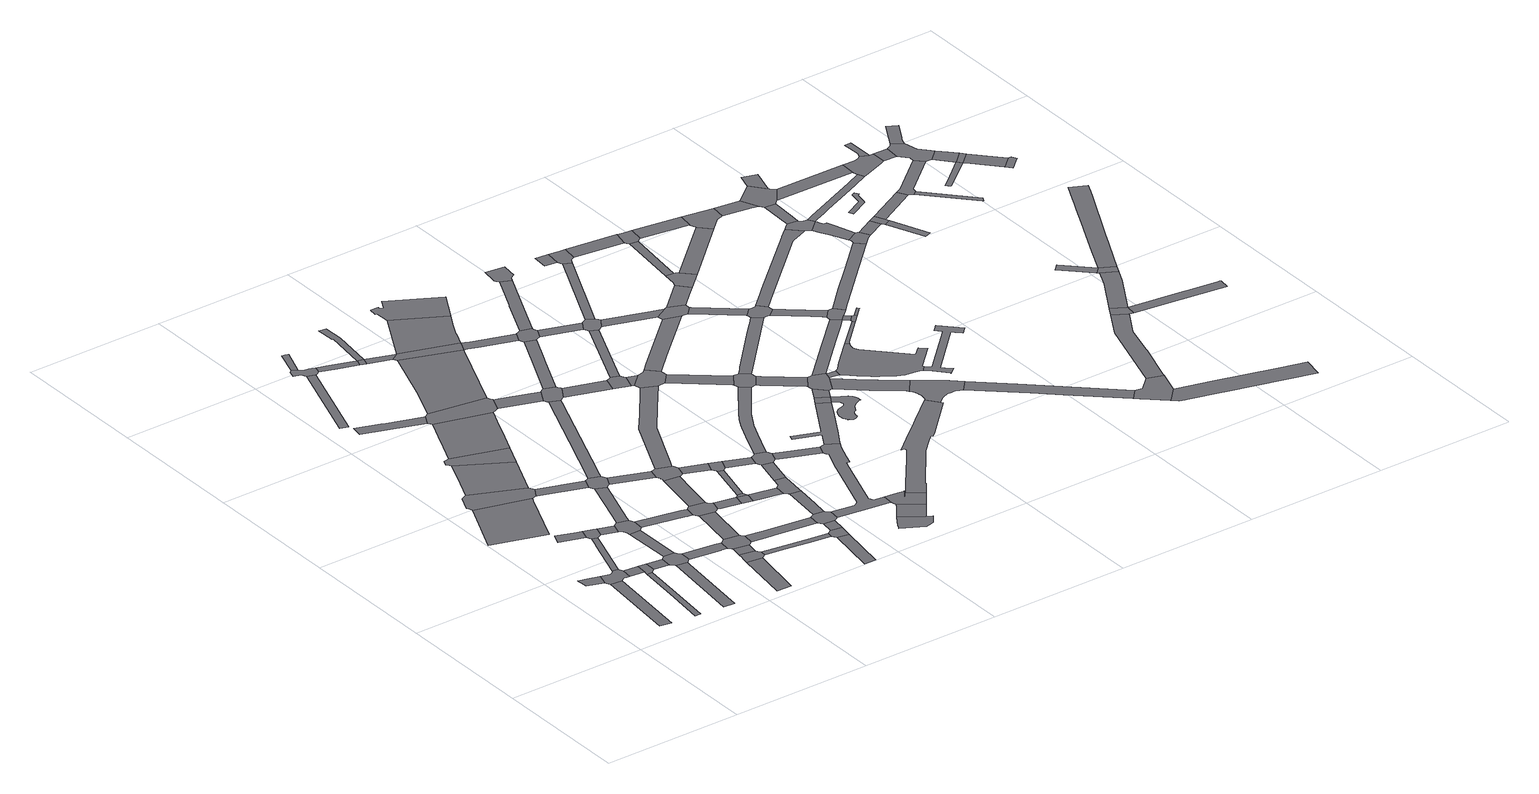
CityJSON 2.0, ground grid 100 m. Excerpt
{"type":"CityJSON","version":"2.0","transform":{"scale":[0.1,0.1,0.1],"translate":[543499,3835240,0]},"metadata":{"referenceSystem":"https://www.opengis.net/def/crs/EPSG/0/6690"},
"CityObjects":{
"road1":{"type":"Road","attributes":{"RoadStructureAttribute.sectionType":"1"},"geometry":[{"type":"MultiSurface","lod":"1","boundaries":[[[0,1,2,3]]]}]},
"road2":{"type":"Road","attributes":{"RoadStructureAttribute.sectionType":"1"},"geometry":[{"type":"MultiSurface","lod":"1","boundaries":[[[4,5,6,7,8,9]]]}]},
"road3":{"type":"Road","geometry":[{"type":"MultiSurface","lod":"1","boundaries":[[[10,11,12,13,9,8,0,3,14,15,16,17,18,19]]]}]},
"road4":{"type":"Road","attributes":{"RoadStructureAttribute.sectionType":"1"},"geometry":[{"type":"MultiSurface","lod":"1","boundaries":[[[20,21,22,23,24,25,26]]]}]},
"road5":{"type":"Road","attributes":{"RoadStructureAttribute.sectionType":"1"},"geometry":[{"type":"MultiSurface","lod":"1","boundaries":[[[18,17,27,28]]]}]},
"road6":{"type":"Road","attributes":{"function":"3","RoadStructureAttribute.sectionType":"1"},"geometry":[{"type":"MultiSurface","lod":"1","boundaries":[[[29,30,31,32,33,34]]]}]},
"road7":{"type":"Road","attributes":{"RoadStructureAttribute.sectionType":"1"},"geometry":[{"type":"MultiSurface","lod":"1","boundaries":[[[35,36,37,10,19,38,39]]]}]},
"road8":{"type":"Road","geometry":[{"type":"MultiSurface","lod":"1","boundaries":[[[28,27,20,26,40,41,42]]]}]},
"road9":{"type":"Road","attributes":{"RoadStructureAttribute.sectionType":"1"},"geometry":[{"type":"MultiSurface","lod":"1","boundaries":[[[43,44,45,46,47,48,49,50]]]}]},
"road10":{"type":"Road","attributes":{"RoadStructureAttribute.sectionType":"1"},"geometry":[{"type":"MultiSurface","lod":"1","boundaries":[[[51,52,53,54,55]]]}]},
"road11":{"type":"Road","attributes":{"RoadStructureAttribute.sectionType":"1"},"geometry":[{"type":"MultiSurface","lod":"1","boundaries":[[[42,41,56,57]]]}]},
"road12":{"type":"Road","geometry":[{"type":"MultiSurface","lod":"1","boundaries":[[[58,50,49,35,39,59,60]]]}]},
"road13":{"type":"Road","geometry":[{"type":"MultiSurface","lod":"1","boundaries":[[[61,62,63,64,65,66,29,34,67,68,69,70,71,72]]]}]},
"road14":{"type":"Road","geometry":[{"type":"MultiSurface","lod":"1","boundaries":[[[73,74,57,56,75,76,51,55,77,78,79,80,81,82,83,84]]]}]},
"road15":{"type":"Road","attributes":{"RoadStructureAttribute.sectionType":"1"},"geometry":[{"type":"MultiSurface","lod":"1","boundaries":[[[60,59,85,86]]]}]},
"road16":{"type":"Road","attributes":{"RoadStructureAttribute.sectionType":"1"},"geometry":[{"type":"MultiSurface","lod":"1","boundaries":[[[87,88,73,84]]]}]},
"road17":{"type":"Road","attributes":{"function":"3","RoadStructureAttribute.sectionType":"1"},"geometry":[{"type":"MultiSurface","lod":"1","boundaries":[[[89,90,61,72,91]]]}]},
"road18":{"type":"Road","geometry":[{"type":"MultiSurface","lod":"1","boundaries":[[[92,93,86,85,94,95,96,97,88,87,98,99,100,101,102]]]}]},
"road19":{"type":"Road","attributes":{"RoadStructureAttribute.sectionType":"1"},"geometry":[{"type":"MultiSurface","lod":"1","boundaries":[[[103,80,79,104,105,106,107]]]}]},
"road20":{"type":"Road","attributes":{"RoadStructureAttribute.sectionType":"1"},"geometry":[{"type":"MultiSurface","lod":"1","boundaries":[[[108,109,110,111]]]}]},
"road21":{"type":"Road","geometry":[{"type":"MultiSurface","lod":"1","boundaries":[[[112,113,114,115,116,117,89,91,118]]]}]},
"road22":{"type":"Road","attributes":{"RoadStructureAttribute.sectionType":"1"},"geometry":[{"type":"MultiSurface","lod":"1","boundaries":[[[119,120,121,122]]]}]},
"road23":{"type":"Road","attributes":{"RoadStructureAttribute.sectionType":"1"},"geometry":[{"type":"MultiSurface","lod":"1","boundaries":[[[69,68,123,124,125]]]}]},
"road24":{"type":"Road","attributes":{"RoadStructureAttribute.sectionType":"1"},"geometry":[{"type":"MultiSurface","lod":"1","boundaries":[[[126,127,128,129,130,131,132,133,134]]]}]},
"road25":{"type":"Road","attributes":{"RoadStructureAttribute.sectionType":"1"},"geometry":[{"type":"MultiSurface","lod":"1","boundaries":[[[135,136,92,102,137,138]]]}]},
"road26":{"type":"Road","geometry":[{"type":"MultiSurface","lod":"1","boundaries":[[[139,140,141,108,111,142,143,144,145,146]]]}]},
"road27":{"type":"Road","attributes":{"RoadStructureAttribute.sectionType":"1"},"geometry":[{"type":"MultiSurface","lod":"1","boundaries":[[[147,139,146,148]]]}]},
"road28":{"type":"Road","attributes":{"RoadStructureAttribute.sectionType":"1"},"geometry":[{"type":"MultiSurface","lod":"1","boundaries":[[[149,100,99,150,151,152,153]]]}]},
"road29":{"type":"Road","geometry":[{"type":"MultiSurface","lod":"1","boundaries":[[[154,155,156,107,106,157,147,148,158,159,160,161,162]]]}]},
"road30":{"type":"Road","attributes":{"function":"3","RoadStructureAttribute.sectionType":"1"},"geometry":[{"type":"MultiSurface","lod":"1","boundaries":[[[163,164,165,112,118,166,167,168]]]}]},
"road31":{"type":"Road","geometry":[{"type":"MultiSurface","lod":"1","boundaries":[[[169,170,171,125,124,172,173,135,138,174,175,176,177,178]]]}]},
"road32":{"type":"Road","geometry":[{"type":"MultiSurface","lod":"1","boundaries":[[[179,180,181,182,119,122,183,184,185,186,187,188,189,190]]]}]},
"road33":{"type":"Road","attributes":{"RoadStructureAttribute.sectionType":"1"},"geometry":[{"type":"MultiSurface","lod":"1","boundaries":[[[191,154,162,192]]]}]},
"road34":{"type":"Road","geometry":[{"type":"MultiSurface","lod":"1","boundaries":[[[193,194,195,196,179,190]]]}]},
"road35":{"type":"Road","attributes":{"RoadStructureAttribute.sectionType":"1"},"geometry":[{"type":"MultiSurface","lod":"1","boundaries":[[[197,198,144,143,199,200,201,202]]]}]},
"road36":{"type":"Road","geometry":[{"type":"MultiSurface","lod":"1","boundaries":[[[203,204,153,152,205,206,191,192,207,208,209,210,211,212,213]]]}]},
"road37":{"type":"Road","attributes":{"RoadStructureAttribute.sectionType":"1"},"geometry":[{"type":"MultiSurface","lod":"1","boundaries":[[[176,175,214,215]]]}]},
"road38":{"type":"Road","attributes":{"RoadStructureAttribute.sectionType":"1"},"geometry":[{"type":"MultiSurface","lod":"1","boundaries":[[[216,217,218,186,185,219,220,221]]]}]},
"road39":{"type":"Road","geometry":[{"type":"MultiSurface","lod":"1","boundaries":[[[222,134,133,223,163,168,224,225,226,227,228,229]]]}]},
"road40":{"type":"Road","attributes":{"RoadStructureAttribute.sectionType":"1"},"geometry":[{"type":"MultiSurface","lod":"1","boundaries":[[[230,231,232,160,159,233,234,235,236]]]}]},
"road41":{"type":"Road","attributes":{"RoadStructureAttribute.sectionType":"1"},"geometry":[{"type":"MultiSurface","lod":"1","boundaries":[[[237,203,213,238,239]]]}]},
"road42":{"type":"Road","attributes":{"RoadStructureAttribute.sectionType":"1"},"geometry":[{"type":"MultiSurface","lod":"1","boundaries":[[[240,241,209,208,242,243,244]]]}]},
"road43":{"type":"Road","attributes":{"RoadStructureAttribute.sectionType":"1"},"geometry":[{"type":"MultiSurface","lod":"1","boundaries":[[[245,246,247,248]]]}]},
"road44":{"type":"Road","geometry":[{"type":"MultiSurface","lod":"1","boundaries":[[[221,220,249,250]]]}]},
"road45":{"type":"Road","attributes":{"RoadStructureAttribute.sectionType":"1"},"geometry":[{"type":"MultiSurface","lod":"1","boundaries":[[[251,252,253,169,178,254,255,256,257,258]]]}]},
"road46":{"type":"Road","geometry":[{"type":"MultiSurface","lod":"1","boundaries":[[[259,260,215,214,261,262,263,237,239,264,265,266,267,268,269,270]]]}]},
"road47":{"type":"Road","attributes":{"RoadStructureAttribute.sectionType":"1"},"geometry":[{"type":"MultiSurface","lod":"1","boundaries":[[[244,243,271,272]]]}]},
"road48":{"type":"Road","geometry":[{"type":"MultiSurface","lod":"1","boundaries":[[[273,202,201,245,248,274]]]}]},
"road49":{"type":"Road","attributes":{"RoadStructureAttribute.sectionType":"1"},"geometry":[{"type":"MultiSurface","lod":"1","boundaries":[[[275,276,244,277,278]]]}]},
"road50":{"type":"Road","attributes":{"RoadStructureAttribute.sectionType":"1"},"geometry":[{"type":"MultiSurface","lod":"1","boundaries":[[[279,280,281,221,250,282,283]]]}]},
"road51":{"type":"Road","attributes":{"RoadStructureAttribute.sectionType":"1"},"geometry":[{"type":"MultiSurface","lod":"1","boundaries":[[[284,285,250,249,286,287,288]]]}]},
"road52":{"type":"Road","attributes":{"RoadStructureAttribute.sectionType":"1"},"geometry":[{"type":"MultiSurface","lod":"1","boundaries":[[[289,273,274,290]]]}]},
"road53":{"type":"Road","attributes":{"function":"3","RoadStructureAttribute.sectionType":"1"},"geometry":[{"type":"MultiSurface","lod":"1","boundaries":[[[291,292,293,222,229,294,295]]]}]},
"road54":{"type":"Road","attributes":{"RoadStructureAttribute.sectionType":"1"},"geometry":[{"type":"MultiSurface","lod":"1","boundaries":[[[296,275,278,297]]]}]},
"road55":{"type":"Road","geometry":[{"type":"MultiSurface","lod":"1","boundaries":[[[298,299,300,236,235,289,290,301,302,303,304,305,306,307]]]}]},
"road56":{"type":"Road","attributes":{"RoadStructureAttribute.sectionType":"1"},"geometry":[{"type":"MultiSurface","lod":"1","boundaries":[[[267,266,308,309]]]}]},
"road57":{"type":"Road","attributes":{"RoadStructureAttribute.sectionType":"1"},"geometry":[{"type":"MultiSurface","lod":"1","boundaries":[[[310,311,312,272,271,313,314,315]]]}]},
"road58":{"type":"Road","attributes":{"RoadStructureAttribute.sectionType":"1"},"geometry":[{"type":"MultiSurface","lod":"1","boundaries":[[[316,226,225,317,318,319]]]}]},
"road59":{"type":"Road","attributes":{"RoadStructureAttribute.sectionType":"1"},"geometry":[{"type":"MultiSurface","lod":"1","boundaries":[[[320,298,307,321,322]]]}]},
"road60":{"type":"Road","geometry":[{"type":"MultiSurface","lod":"1","boundaries":[[[309,308,323,296,297,324,325,326]]]}]},
"road61":{"type":"Road","geometry":[{"type":"MultiSurface","lod":"1","boundaries":[[[327,328,315,314,329,320,322,330,331,332,333]]]}]},
"road62":{"type":"Road","geometry":[{"type":"MultiSurface","lod":"1","boundaries":[[[288,287,291,295,334]]]}]},
"road63":{"type":"Road","geometry":[{"type":"MultiSurface","lod":"1","boundaries":[[[335,336,319,318,337,338,251,258,339,340,341,342,343,344]]]}]},
"road64":{"type":"Road","attributes":{"RoadStructureAttribute.sectionType":"1"},"geometry":[{"type":"MultiSurface","lod":"1","boundaries":[[[326,325,345,346]]]}]},
"road65":{"type":"Road","attributes":{"RoadStructureAttribute.sectionType":"1"},"geometry":[{"type":"MultiSurface","lod":"1","boundaries":[[[347,348,349,327,333,350,351,352]]]}]},
"road66":{"type":"Road","attributes":{"RoadStructureAttribute.sectionType":"1"},"geometry":[{"type":"MultiSurface","lod":"1","boundaries":[[[353,354,355,356,357,259,270,358,359,360,361]]]}]},
"road67":{"type":"Road","geometry":[{"type":"MultiSurface","lod":"1","boundaries":[[[362,363,364,365,366,367,368,369,370,371,372]]]}]},
"road68":{"type":"Road","attributes":{"function":"3","RoadStructureAttribute.sectionType":"1"},"geometry":[{"type":"MultiSurface","lod":"1","boundaries":[[[373,288,334,374,375,376,377,378,379]]]}]},
"road69":{"type":"Road","geometry":[{"type":"MultiSurface","lod":"1","boundaries":[[[380,381,382,346,345,383,347,352,384,385,386,387,388,389]]]}]},
"road70":{"type":"Road","attributes":{"RoadStructureAttribute.sectionType":"1"},"geometry":[{"type":"MultiSurface","lod":"1","boundaries":[[[390,341,340,391,392]]]}]},
"road71":{"type":"Road","geometry":[{"type":"MultiSurface","lod":"1","boundaries":[[[393,394,395,362,372,396]]]}]},
"road72":{"type":"Road","attributes":{"RoadStructureAttribute.sectionType":"1"},"geometry":[{"type":"MultiSurface","lod":"1","boundaries":[[[397,398,399,400,401,402,403,404,405,406,304,303,407,408,409,410,411,412,413,414,415,416,417,418,419,420]]]}]},
"road73":{"type":"Road","attributes":{"RoadStructureAttribute.sectionType":"1"},"geometry":[{"type":"MultiSurface","lod":"1","boundaries":[[[421,422,335,344,423,424,425,426]]]}]},
"road74":{"type":"Road","attributes":{"RoadStructureAttribute.sectionType":"1"},"geometry":[{"type":"MultiSurface","lod":"1","boundaries":[[[427,428,334,295,429,430,431,432]]]}]},
"road75":{"type":"Road","geometry":[{"type":"MultiSurface","lod":"1","boundaries":[[[433,434,435,436,437,438,439,440,441,410,409,393,396,442,443]]]}]},
"road76":{"type":"Road","geometry":[{"type":"MultiSurface","lod":"1","boundaries":[[[444,445,387,386,446,400,399]]]}]},
"road77":{"type":"Road","geometry":[{"type":"MultiSurface","lod":"1","boundaries":[[[447,448,449,450,451,452,453,454,455,456,373,379,457,458]]]}]},
"road78":{"type":"Road","geometry":[{"type":"MultiSurface","lod":"1","boundaries":[[[459,460,461,392,391,462,463,464,465,466]]]}]},
"road79":{"type":"Road","attributes":{"RoadStructureAttribute.sectionType":"1"},"geometry":[{"type":"MultiSurface","lod":"1","boundaries":[[[467,463,462,468,469]]]}]},
"road80":{"type":"Road","attributes":{"RoadStructureAttribute.sectionType":"1"},"geometry":[{"type":"MultiSurface","lod":"1","boundaries":[[[470,471,472,473,474,475,476,477,478,380,389,479,480,481,482,483,484,485]]]}]},
"road81":{"type":"Road","geometry":[{"type":"MultiSurface","lod":"1","boundaries":[[[486,487,432,431,488,421,426,489,490,491,492,493]]]}]},
"road82":{"type":"Road","geometry":[{"type":"MultiSurface","lod":"1","boundaries":[[[494,495,469,468,496,353,361,497,498,499,500,501,502,503]]]}]},
"road83":{"type":"Road","attributes":{"RoadStructureAttribute.sectionType":"1"},"geometry":[{"type":"MultiSurface","lod":"1","boundaries":[[[504,505,459,466,506,507]]]}]},
"road84":{"type":"Road","attributes":{"RoadStructureAttribute.sectionType":"1"},"geometry":[{"type":"MultiSurface","lod":"1","boundaries":[[[491,490,508,509]]]}]},
"road85":{"type":"Road","attributes":{"RoadStructureAttribute.sectionType":"1"},"geometry":[{"type":"MultiSurface","lod":"1","boundaries":[[[510,511,512,513,514,515,516,397,420,517,518,519,520]]]}]},
"road86":{"type":"Road","attributes":{"RoadStructureAttribute.sectionType":"1"},"geometry":[{"type":"MultiSurface","lod":"1","boundaries":[[[500,499,521,522,523,524]]]}]},
"road87":{"type":"Road","attributes":{"RoadStructureAttribute.sectionType":"1"},"geometry":[{"type":"MultiSurface","lod":"1","boundaries":[[[525,526,527,528,486,493,529,530]]]}]},
"road88":{"type":"Road","geometry":[{"type":"MultiSurface","lod":"1","boundaries":[[[531,532,533,509,508,534,504,507,535,536,537,538,539,540,541,542]]]}]},
"road89":{"type":"Road","geometry":[{"type":"MultiSurface","lod":"1","boundaries":[[[543,524,523,470,485,544,545,546,547]]]}]},
"road90":{"type":"Road","attributes":{"RoadStructureAttribute.sectionType":"1"},"geometry":[{"type":"MultiSurface","lod":"1","boundaries":[[[548,549,550,551,552,553,554,555,556,557,558,559,560,561,562,563,564,565,566,567,443,442,568,569,570,571,572,573,574,575,576,577,578,579,580,581,582,583]]]}]},
"road91":{"type":"Road","attributes":{"RoadStructureAttribute.sectionType":"1"},"geometry":[{"type":"MultiSurface","lod":"1","boundaries":[[[584,585,494,503,586,587]]]}]},
"road92":{"type":"Road","geometry":[{"type":"MultiSurface","lod":"1","boundaries":[[[588,510,520,589]]]}]},
"road93":{"type":"Road","attributes":{"RoadStructureAttribute.sectionType":"1"},"geometry":[{"type":"MultiSurface","lod":"1","boundaries":[[[590,591,592,593,594,595,596,597,598,599,600,601,602,603,604,605,606,607,608,609,610,611,612,613,614,615,616,617,618,619,620,621,622,623,624,625,626,627,628,589,520]]]}]},
"road94":{"type":"Road","attributes":{"RoadStructureAttribute.sectionType":"1"},"geometry":[{"type":"MultiSurface","lod":"1","boundaries":[[[629,545,544,630,631,632,633]]]}]},
"road95":{"type":"Road","geometry":[{"type":"MultiSurface","lod":"1","boundaries":[[[634,635,636,637,525,530,638,639,640]]]}]},
"road96":{"type":"Road","attributes":{"RoadStructureAttribute.sectionType":"1"},"geometry":[{"type":"MultiSurface","lod":"1","boundaries":[[[641,642,588,589,643]]]}]},
"road97":{"type":"Road","attributes":{"RoadStructureAttribute.sectionType":"1"},"geometry":[{"type":"MultiSurface","lod":"1","boundaries":[[[644,538,537,645,646,647,648]]]}]},
"road98":{"type":"Road","geometry":[{"type":"MultiSurface","lod":"1","boundaries":[[[649,650,633,632,651,641,643,652,653,654,655,656,657]]]}]},
"road99":{"type":"Road","attributes":{"RoadStructureAttribute.sectionType":"1"},"geometry":[{"type":"MultiSurface","lod":"1","boundaries":[[[658,531,542,659]]]}]},
"road100":{"type":"Road","attributes":{"RoadStructureAttribute.sectionType":"1"},"geometry":[{"type":"MultiSurface","lod":"1","boundaries":[[[660,661,662,663,664,665,666,547,546,667,668,669,670]]]}]},
"road101":{"type":"Road","geometry":[{"type":"MultiSurface","lod":"1","boundaries":[[[671,657,656,672,673,674,675]]]}]},
"road102":{"type":"Road","geometry":[{"type":"MultiSurface","lod":"1","boundaries":[[[676,677,648,647,678,584,587,679,680,681,682,683]]]}]},
"road103":{"type":"Road","attributes":{"RoadStructureAttribute.sectionType":"1"},"geometry":[{"type":"MultiSurface","lod":"1","boundaries":[[[684,685,686,687,688,689,655,654,690,691,692,693]]]}]},
"road104":{"type":"Road","attributes":{"RoadStructureAttribute.sectionType":"1"},"geometry":[{"type":"MultiSurface","lod":"1","boundaries":[[[694,695,696,697]]]}]},
"road105":{"type":"Road","geometry":[{"type":"MultiSurface","lod":"1","boundaries":[[[698,699,697,696,700,658,659,701,702,703,704]]]}]},
"road106":{"type":"Road","attributes":{"RoadStructureAttribute.sectionType":"1"},"geometry":[{"type":"MultiSurface","lod":"1","boundaries":[[[705,681,680,706,707,708]]]}]},
"road107":{"type":"Road","attributes":{"RoadStructureAttribute.sectionType":"1"},"geometry":[{"type":"MultiSurface","lod":"1","boundaries":[[[709,676,683,710,711]]]}]},
"road108":{"type":"Road","attributes":{"RoadStructureAttribute.sectionType":"1"},"geometry":[{"type":"MultiSurface","lod":"1","boundaries":[[[712,713,714,715,716,717,718,719,720,649,657,721,722,723,724,725]]]}]},
"road109":{"type":"Road","geometry":[{"type":"MultiSurface","lod":"1","boundaries":[[[726,727,728,729,693,692,730,731,732,733,734,735,736,737,738,739,740,741,742,743,548,583,744,745,746,747,748,749,750,751,752,753,754,755,756,757,758]]]}]},
"road110":{"type":"Road","geometry":[{"type":"MultiSurface","lod":"1","boundaries":[[[759,760,761,762,675,674,763,764,765,766,767,768,769,770,771,772,773,774,775,776,777,778,779,780,781,782]]]}]},
"road111":{"type":"Road","geometry":[{"type":"MultiSurface","lod":"1","boundaries":[[[783,784,785,786,708,707,787,660,670,788,789,790,791,792,793,794]]]}]},
"road112":{"type":"Road","attributes":{"RoadStructureAttribute.sectionType":"1"},"geometry":[{"type":"MultiSurface","lod":"1","boundaries":[[[704,703,795,796]]]}]},
"road113":{"type":"Road","geometry":[{"type":"MultiSurface","lod":"1","boundaries":[[[797,798,799,709,711,800,801,802,803,804]]]}]},
"road114":{"type":"Road","attributes":{"RoadStructureAttribute.sectionType":"1"},"geometry":[{"type":"MultiSurface","lod":"1","boundaries":[[[805,797,804,806]]]}]},
"road115":{"type":"Road","attributes":{"RoadStructureAttribute.sectionType":"1"},"geometry":[{"type":"MultiSurface","lod":"1","boundaries":[[[807,808,759,782,809,810]]]}]},
"road116":{"type":"Road","attributes":{"RoadStructureAttribute.sectionType":"1"},"geometry":[{"type":"MultiSurface","lod":"1","boundaries":[[[811,812,813,792,791,814,815,816,817,818]]]}]},
"road117":{"type":"Road","geometry":[{"type":"MultiSurface","lod":"1","boundaries":[[[819,820,796,795,821,805,806,822,823,824,825]]]}]},
"road118":{"type":"Road","attributes":{"RoadStructureAttribute.sectionType":"1"},"geometry":[{"type":"MultiSurface","lod":"1","boundaries":[[[826,725,827,828]]]}]},
"road119":{"type":"Road","geometry":[{"type":"MultiSurface","lod":"1","boundaries":[[[829,818,817,712,725,826,830,831]]]}]},
"road120":{"type":"Road","geometry":[{"type":"MultiSurface","lod":"1","boundaries":[[[832,828,827,807,810,833,834]]]}]},
"road121":{"type":"Road","attributes":{"RoadStructureAttribute.sectionType":"1"},"geometry":[{"type":"MultiSurface","lod":"1","boundaries":[[[835,758,757,836,837,838,839]]]}]},
"road122":{"type":"Road","attributes":{"RoadStructureAttribute.sectionType":"1"},"geometry":[{"type":"MultiSurface","lod":"1","boundaries":[[[840,841,842,843,844,845,846,847,848,849,850,851,852,853,854,855,856,857,773,772]]]}]},
"road123":{"type":"Road","geometry":[{"type":"MultiSurface","lod":"1","boundaries":[[[858,859,860,834,833]]]}]},
"road124":{"type":"Road","attributes":{"RoadStructureAttribute.sectionType":"1"},"geometry":[{"type":"MultiSurface","lod":"1","boundaries":[[[861,801,800,862,863]]]}]},
"road125":{"type":"Road","attributes":{"RoadStructureAttribute.sectionType":"1"},"geometry":[{"type":"MultiSurface","lod":"1","boundaries":[[[825,824,864,865]]]}]},
"road126":{"type":"Road","attributes":{"RoadStructureAttribute.sectionType":"1"},"geometry":[{"type":"MultiSurface","lod":"1","boundaries":[[[866,867,868,869,870,871,783,794,872,873,874,875,876,877,878,879]]]}]},
"road127":{"type":"Road","geometry":[{"type":"MultiSurface","lod":"1","boundaries":[[[880,881,839,838,882,883,884,885,886,887]]]}]},
"road128":{"type":"Road","attributes":{"RoadStructureAttribute.sectionType":"1"},"geometry":[{"type":"MultiSurface","lod":"1","boundaries":[[[888,889,890,831,830,891,892,893,894,895,896,897]]]}]},
"road129":{"type":"Road","geometry":[{"type":"MultiSurface","lod":"1","boundaries":[[[865,864,898,899,861,863,900,901,902,903,904]]]}]},
"road130":{"type":"Road","attributes":{"RoadStructureAttribute.sectionType":"1"},"geometry":[{"type":"MultiSurface","lod":"1","boundaries":[[[904,903,905,906,907,908]]]}]},
"road131":{"type":"Road","geometry":[{"type":"MultiSurface","lod":"1","boundaries":[[[909,910,866,879,911,912,913,914,915,916,917,918]]]}]},
"road132":{"type":"Road","attributes":{"RoadStructureAttribute.sectionType":"1"},"geometry":[{"type":"MultiSurface","lod":"1","boundaries":[[[919,909,918,920,921,922]]]}]},
"road133":{"type":"Road","attributes":{"RoadStructureAttribute.sectionType":"1"},"geometry":[{"type":"MultiSurface","lod":"1","boundaries":[[[923,924,880,887,925,926,927,928,929,930]]]}]},
"road134":{"type":"Road","attributes":{"RoadStructureAttribute.sectionType":"1"},"geometry":[{"type":"MultiSurface","lod":"1","boundaries":[[[931,932,933,934,935,936,937,938,939,912,911,940,941,942,943,944]]]}]},
"road135":{"type":"Road","attributes":{"RoadStructureAttribute.sectionType":"1"},"geometry":[{"type":"MultiSurface","lod":"1","boundaries":[[[945,946,947,948,885,884,949,950,951,952,953,954,955]]]}]},
"road136":{"type":"Road","geometry":[{"type":"MultiSurface","lod":"1","boundaries":[[[956,944,943,957,958,959,960,961,962,963,964,888,897,965,966,967]]]}]},
"road137":{"type":"Road","geometry":[{"type":"MultiSurface","lod":"1","boundaries":[[[968,969,970,908,907,919,922,971,972,973,974,975,976]]]}]},
"road138":{"type":"Road","attributes":{"RoadStructureAttribute.sectionType":"1"},"geometry":[{"type":"MultiSurface","lod":"1","boundaries":[[[977,967,966,978]]]}]},
"road139":{"type":"Road","attributes":{"RoadStructureAttribute.sectionType":"1"},"geometry":[{"type":"MultiSurface","lod":"1","boundaries":[[[979,968,976,980]]]}]},
"road140":{"type":"Road","geometry":[{"type":"MultiSurface","lod":"1","boundaries":[[[981,923,930,982,983,984,985,986]]]}]},
"road141":{"type":"Road","geometry":[{"type":"MultiSurface","lod":"1","boundaries":[[[987,977,978,988,989,990]]]}]},
"road142":{"type":"Road","attributes":{"RoadStructureAttribute.sectionType":"1"},"geometry":[{"type":"MultiSurface","lod":"1","boundaries":[[[991,992,989,988]]]}]},
"road143":{"type":"Road","attributes":{"RoadStructureAttribute.sectionType":"1"},"geometry":[{"type":"MultiSurface","lod":"1","boundaries":[[[993,994,995,913,912,996,997,998,999,1000,1001]]]}]},
"road144":{"type":"Road","geometry":[{"type":"MultiSurface","lod":"1","boundaries":[[[1002,1003,1004,1005,1006,1007,1008,1009,1010,1011,1012,1013]]]}]},
"road145":{"type":"Road","attributes":{"RoadStructureAttribute.sectionType":"1"},"geometry":[{"type":"MultiSurface","lod":"1","boundaries":[[[973,972,1014,1015]]]}]},
"road146":{"type":"Road","attributes":{"RoadStructureAttribute.sectionType":"1"},"geometry":[{"type":"MultiSurface","lod":"1","boundaries":[[[1016,1017,981,986,1018,1019,1020]]]}]},
"road147":{"type":"Road","attributes":{"RoadStructureAttribute.sectionType":"1"},"geometry":[{"type":"MultiSurface","lod":"1","boundaries":[[[1021,987,990,1022,1023]]]}]},
"road148":{"type":"Road","attributes":{"RoadStructureAttribute.sectionType":"1"},"geometry":[{"type":"MultiSurface","lod":"1","boundaries":[[[1024,1025,1026,1027]]]}]},
"road149":{"type":"Road","attributes":{"RoadStructureAttribute.sectionType":"1"},"geometry":[{"type":"MultiSurface","lod":"1","boundaries":[[[1028,1029,1030,1031,1032,985,984,1033,1034,1035,1036,1037]]]}]},
"road150":{"type":"Road","geometry":[{"type":"MultiSurface","lod":"1","boundaries":[[[1027,1026,1016,1020,1038]]]}]},
"road151":{"type":"Road","attributes":{"RoadStructureAttribute.sectionType":"1"},"geometry":[{"type":"MultiSurface","lod":"1","boundaries":[[[1039,1040,1041,1042,1043,1044]]]}]},
"road152":{"type":"Road","geometry":[{"type":"MultiSurface","lod":"1","boundaries":[[[1045,1046,1047,1048,1015,1014,1049,993,1001,1050,1051,1052,1053,1054]]]}]},
"road153":{"type":"Road","geometry":[{"type":"MultiSurface","lod":"1","boundaries":[[[1055,1056,1021,1023,1057,1044,1043,1058,1059,1060]]]}]},
"road154":{"type":"Road","attributes":{"RoadStructureAttribute.sectionType":"1"},"geometry":[{"type":"MultiSurface","lod":"1","boundaries":[[[1061,1062,1063,1064,1045,1054]]]}]},
"road155":{"type":"Road","attributes":{"RoadStructureAttribute.sectionType":"1"},"geometry":[{"type":"MultiSurface","lod":"1","boundaries":[[[1053,1052,1065,1066]]]}]},
"road156":{"type":"Road","attributes":{"RoadStructureAttribute.sectionType":"1"},"geometry":[{"type":"MultiSurface","lod":"1","boundaries":[[[1067,1068,1069,1070,1071,1072,1073,1074,1027,1038,1075,1076,1077,1078,1079,1080]]]}]},
"road157":{"type":"Road","attributes":{"RoadStructureAttribute.sectionType":"1"},"geometry":[{"type":"MultiSurface","lod":"1","boundaries":[[[1081,1082,1083,1084,1085,1086,1087,1088]]]}]},
"road158":{"type":"Road","geometry":[{"type":"MultiSurface","lod":"1","boundaries":[[[1089,1090,1066,1065,1091,1055,1060,1092,1093,1094,1095,1096,1097]]]}]},
"road159":{"type":"Road","attributes":{"RoadStructureAttribute.sectionType":"1"},"geometry":[{"type":"MultiSurface","lod":"1","boundaries":[[[1098,1094,1093,1099,1081,1100]]]}]},
"road160":{"type":"Road","attributes":{"RoadStructureAttribute.sectionType":"1"},"geometry":[{"type":"MultiSurface","lod":"1","boundaries":[[[1101,1102,1089,1097,1103,1104,1105]]]}]},
"road161":{"type":"Road","geometry":[{"type":"MultiSurface","lod":"1","boundaries":[[[1100,1081,1088,1106]]]}]},
"road162":{"type":"Road","attributes":{"RoadStructureAttribute.sectionType":"1"},"geometry":[{"type":"MultiSurface","lod":"1","boundaries":[[[1107,1106,1088,1108,1109,1110]]]}]},
"road163":{"type":"Road","geometry":[{"type":"MultiSurface","lod":"1","boundaries":[[[1111,1112,1110,1109,1113,1114,1115,1116,1117]]]}]}
},
"vertices":[
[332,751,0],[271,163,0],[352,149,0],[413,744,0],
[269,889,0],[193,912,0],[197,827,0],[237,814,0],[314,790,0],[338,868,0],
[438,877,0],[436,870,0],[417,859,0],[400,850,0],[434,758,0],[443,764,0],[463,762,0],[484,759,0],[493,838,0],[478,873,0],
[586,715,0],[555,436,0],[520,125,0],[561,124,0],[595,431,0],[625,710,0],[625,713,0],
[590,746,0],[596,826,0],
[188,1996,0],[8,1593,0],[393,1474,0],[562,1863,0],[566,1871,0],[574,1890,0],
[570,1268,0],[547,1198,0],[544,1192,0],[584,1185,0],[609,1257,0],
[654,737,0],[655,738,0],[658,818,0],
[563,1385,0],[547,1390,0],[408,1436,0],[377,1364,0],[380,1363,0],[537,1309,0],[554,1304,0],[579,1380,0],
[795,693,0],[728,109,0],[807,101,0],[871,651,0],[874,679,0],
[767,725,0],[772,804,0],
[647,1358,0],[643,1274,0],[669,1350,0],
[264,2168,0],[219,2145,0],[173,2043,0],[175,2037,0],[180,2021,0],[187,1999,0],[598,1898,0],[609,1902,0],[652,1972,0],[646,1981,0],[636,1997,0],[630,2006,0],
[801,830,0],[800,830,0],[771,724,0],[793,696,0],[885,689,0],[904,706,0],[906,706,0],[909,788,0],[904,793,0],[889,810,0],[879,821,0],[879,826,0],
[754,1238,0],[778,1314,0],
[873,1172,0],[793,1170,0],
[411,2508,0],[323,2304,0],[762,2308,0],
[812,1333,0],[802,1327,0],[772,1232,0],[788,1206,0],[793,1198,0],[793,1184,0],[885,1182,0],[903,1198,0],[909,1280,0],[897,1302,0],[891,1315,0],
[1143,755,0],[1132,675,0],[1137,675,0],[1176,669,0],[1189,748,0],
[1173,462,0],[1111,67,0],[1218,62,0],[1281,445,0],
[448,2591,0],[414,2581,0],[410,2579,0],[406,2581,0],[389,2544,0],[396,2533,0],[833,2471,0],
[348,3928,0],[127,3295,0],[186,3280,0],[404,3909,0],
[617,1899,0],[934,1786,0],[964,1863,0],
[641,3092,0],[636,3094,0],[381,3180,0],[370,3184,0],[198,3242,0],[185,3163,0],[355,3105,0],[604,3019,0],[642,3092,0],
[953,1748,0],[839,1411,0],[901,1345,0],[1027,1720,0],
[1188,560,0],[1183,527,0],[1180,509,0],[1289,451,0],[1314,468,0],[1319,509,0],[1305,530,0],[1297,543,0],
[1201,642,0],[1310,621,0],
[1227,1214,0],[1210,1135,0],[1217,1134,0],[1251,1127,0],[1266,1205,0],
[1224,772,0],[1218,767,0],[1190,748,0],[1198,646,0],[1316,626,0],[1344,647,0],[1354,726,0],[1337,749,0],[1332,756,0],
[622,2989,0],[528,2774,0],[509,2730,0],[887,2597,0],[967,2779,0],[1012,2881,0],
[1002,1879,0],[1001,1877,0],[991,1873,0],[947,1762,0],[954,1750,0],[1039,1729,0],[1059,1742,0],[1095,1815,0],[1083,1841,0],[1077,1852,0],
[315,4047,0],[297,4032,0],[281,3981,0],[331,3965,0],[404,3910,0],[413,3915,0],[439,3929,0],[456,3981,0],[412,3995,0],[390,4002,0],[360,4012,0],[353,4030,0],
[1277,1095,0],[1383,1074,0],
[418,4213,0],[418,4215,0],[397,4220,0],[376,4225,0],
[1626,464,0],[1448,490,0],[1449,449,0],[1620,425,0],[1783,401,0],[1789,440,0],
[1299,1227,0],[1292,1223,0],[1252,1127,0],[1272,1101,0],[1390,1078,0],[1418,1093,0],[1442,1169,0],[1431,1171,0],[1428,1172,0],[1410,1197,0],[1405,1203,0],
[1345,1631,0],[1365,1710,0],
[689,3903,0],[540,3953,0],[520,3960,0],[558,3890,0],[697,3844,0],[714,3896,0],
[676,3110,0],[608,3012,0],[1046,2896,0],[1059,2903,0],[1106,3004,0],[1103,3010,0],[1099,3017,0],[1085,3046,0],
[1513,704,0],[1460,711,0],[1446,713,0],[1447,633,0],[1502,625,0],[1811,583,0],[1818,663,0],
[1359,1572,0],[1439,1398,0],[1467,1554,0],
[1593,1139,0],[1445,1169,0],[1442,1088,0],[1580,1059,0],[1597,1138,0],
[1807,369,0],[1747,7,0],[1829,3,0],[1886,355,0],
[739,3830,0],[756,3883,0],
[1364,2776,0],[1360,2765,0],[1177,2312,0],[1089,1882,0],[1155,2049,0],[1262,2313,0],[1426,2717,0],[1438,2747,0],
[1403,1721,0],[1396,1719,0],[1358,1605,0],[1359,1603,0],[1363,1594,0],[1473,1556,0],[1478,1558,0],[1503,1569,0],[1525,1647,0],[1512,1674,0],[1510,1678,0],[1506,1685,0],
[1656,1043,0],[1671,1121,0],
[1823,461,0],[1902,448,0],
[1619,1161,0],[1616,1151,0],[1671,1123,0],[1658,1151,0],
[743,4333,0],[749,4199,0],[757,4199,0],[800,4184,0],[795,4326,0],
[950,3817,0],[932,3824,0],[830,3801,0],[902,3776,0],[960,3814,0],
[1838,552,0],[1917,543,0],
[916,3747,0],[912,3735,0],[781,3366,0],[1318,3588,0],[1326,3607,0],
[1694,1468,0],[1733,1452,0],
[1853,683,0],[1852,681,0],[1849,679,0],[1940,556,0],[1952,564,0],[1953,565,0],[1959,643,0],[1955,644,0],[1933,674,0],[1931,676,0],
[1676,1503,0],[1705,1577,0],
[1729,1110,0],[1716,1112,0],[1672,1121,0],[1713,1031,0],[1860,1001,0],[1867,1082,0],
[1189,2977,0],[1065,2901,0],[1346,2809,0],[1399,2907,0],
[1887,971,0],[1946,790,0],[1967,961,0],
[1695,1474,0],[1740,1457,0],[1758,1470,0],[1787,1545,0],
[1911,1163,0],[1898,1108,0],[1883,976,0],[1970,987,0],[1983,1096,0],[1990,1148,0],[1990,1152,0],
[1361,3682,0],
[1433,2925,0],[1424,2920,0],[1350,2802,0],[1360,2783,0],[1465,2763,0],[1471,2767,0],[1530,2863,0],[1527,2869,0],[1522,2878,0],[1510,2899,0],
[1942,1398,0],[1966,1476,0],
[1960,1362,0],[1958,1358,0],[1911,1165,0],[1991,1156,0],[2037,1342,0],[2038,1345,0],
[1927,2574,0],[1891,2527,0],[1727,2317,0],[1617,2176,0],[1436,1790,0],[1530,1735,0],[1712,2118,0],[1868,2319,0],[2029,2526,0],
[2253,347,0],[2197,263,0],[2185,240,0],[2178,229,0],[2332,143,0],[2332,144,0],[2366,150,0],[2393,155,0],[2439,221,0],[2421,233,0],[2404,245,0],
[1163,4182,0],[1370,3705,0],[1393,3760,0],[1405,3792,0],[1415,3812,0],[1448,3879,0],[1509,3988,0],
[2005,1500,0],[2002,1493,0],[1993,1489,0],[1953,1376,0],[2038,1346,0],[2043,1349,0],[2070,1364,0],[2098,1438,0],[2088,1461,0],[2081,1476,0],
[1760,2787,0],[1778,2665,0],[1813,2770,0],
[2343,474,0],[2320,441,0],[2267,367,0],[2491,363,0],
[2425,1333,0],[2411,1329,0],[2388,1323,0],[2356,1249,0],[2365,1230,0],[2374,1213,0],[2321,1083,0],[2305,1044,0],[2163,639,0],[2128,621,0],[2166,536,0],[2327,514,0],[2332,513,0],[2337,592,0],[2263,601,0],[2263,602,0],[2246,636,0],[2391,1047,0],[2394,1054,0],[2400,1068,0],[2422,1063,0],[2446,1129,0],[2487,1237,0],[2513,1284,0],
[1684,3456,0],[1580,3235,0],[1652,3201,0],[1660,3217,0],[1758,3427,0],[1761,3433,0],
[1417,3662,0],[1388,3672,0],[1351,3599,0],[1418,3577,0],[1668,3494,0],[1706,3568,0],
[2472,551,0],[2441,512,0],[2435,517,0],[2466,555,0],[2467,556,0],[2481,574,0],[2475,574,0],[2432,580,0],[2385,586,0],[2574,474,0],[2473,552,0],
[2387,1323,0],[2170,1409,0],[2141,1335,0],
[1275,4387,0],[1237,4318,0],[1217,4326,0],[1212,4334,0],[1211,4340,0],[1157,4343,0],[1152,4339,0],[1146,4286,0],[1157,4285,0],[1158,4273,0],[1624,4193,0],[1625,4194,0],
[1853,2787,0],[1849,2782,0],[1819,2772,0],[1895,2626,0],[1929,2731,0],[1928,2732,0],[1915,2756,0],[1909,2767,0],
[1966,2719,0],[1913,2620,0],[2005,2706,0],
[2420,2217,0],[2419,2215,0],[2410,2203,0],[2229,1958,0],[2185,1891,0],[2165,1857,0],[2150,1833,0],[2139,1807,0],[2071,1653,0],[2087,1491,0],[2167,1678,0],[2214,1782,0],[2230,1808,0],[2273,1880,0],[2286,1903,0],[2482,2166,0],
[1744,3581,0],[1734,3578,0],[1678,3470,0],[1773,3438,0],[1799,3450,0],[1837,3523,0],[1827,3547,0],[1822,3560,0],
[2076,2736,0],[2054,2715,0],[1917,2609,0],[2046,2527,0],[2073,2529,0],[2081,2530,0],[2155,2611,0],[2154,2618,0],[2152,2642,0],[2151,2660,0],
[2092,3325,0],[2091,3324,0],[1919,2788,0],[2146,3298,0],
[2071,3360,0],[2116,3430,0],
[2682,1769,0],[2503,1465,0],[2500,1466,0],[2316,1537,0],[2310,1520,0],[2303,1502,0],[2483,1431,0],[2519,1295,0],[2591,1413,0],[2721,1631,0],[2770,1717,0],
[2330,2323,0],[2410,2258,0],[2412,2256,0],[2478,2346,0],
[2005,4140,0],[1883,3880,0],[1877,3868,0],[1747,3588,0],[1956,3846,0],[2078,4106,0],
[2153,3449,0],[2152,3449,0],[2140,3443,0],[2086,3334,0],[2148,3299,0],[2163,3309,0],[2179,3319,0],[2228,3386,0],[2219,3400,0],[2206,3421,0],[2206,3422,0],[2206,3423,0],
[2482,2346,0],[2519,2170,0],[2585,2258,0],[2581,2297,0],[2519,2346,0],
[3254,1393,0],[3163,1318,0],[3060,1233,0],[3024,1203,0],[2994,1178,0],[2872,1078,0],[2767,991,0],[2777,989,0],[2799,983,0],[2794,979,0],[2800,974,0],[2796,968,0],[2791,962,0],[2735,889,0],[2627,750,0],[2615,734,0],[2563,668,0],[2534,630,0],[2525,619,0],[2488,571,0],[2625,542,0],[2633,553,0],[2645,569,0],[2642,571,0],[2659,594,0],[2694,641,0],[2830,820,0],[2875,878,0],[2882,886,0],[2968,971,0],[3017,1018,0],[3023,1012,0],[3030,1006,0],[3064,1040,0],[3324,1297,0],[3312,1309,0],
[2542,3164,0],[2134,2790,0],[2296,2792,0],[2663,3127,0],
[2716,1826,0],[2802,1775,0],
[2800,1700,0],[2810,1695,0],[2818,1685,0],[2820,1675,0],[2821,1662,0],[2816,1652,0],[2808,1642,0],[2798,1637,0],[2788,1637,0],[2758,1627,0],[2734,1609,0],[2716,1581,0],[2709,1551,0],[2712,1519,0],[2727,1492,0],[2727,1484,0],[2735,1487,0],[2737,1482,0],[2743,1479,0],[2747,1474,0],[2758,1469,0],[2775,1470,0],[2785,1475,0],[2797,1487,0],[2797,1495,0],[2802,1517,0],[2812,1537,0],[2832,1548,0],[2854,1588,0],[2869,1603,0],[2886,1616,0],[2906,1626,0],[2928,1634,0],[2936,1634,0],[2933,1661,0],[2925,1684,0],[2918,1696,0],[2900,1716,0],[2862,1740,0],
[2611,2237,0],[2541,2152,0],[2766,1965,0],[2769,1963,0],[2833,2052,0],
[2001,4285,0],[1984,4175,0],[1986,4171,0],[1992,4160,0],[2093,4138,0],[2127,4158,0],[2141,4267,0],
[2774,1923,0],[2769,1915,0],[2844,1845,0],
[2545,3285,0],[2191,3315,0],[2521,3209,0],[2533,3205,0],[2627,3259,0],
[2874,2054,0],[2838,2053,0],[2772,1940,0],[2856,1847,0],[2859,1848,0],[2874,1850,0],[2937,1963,0],[2939,1964,0],[2955,2024,0],
[2451,4083,0],[2508,4056,0],
[2993,2851,0],[2943,2798,0],[2937,2792,0],[2868,2720,0],[2572,2403,0],[2556,2385,0],[2521,2349,0],[2595,2311,0],[2609,2326,0],[2631,2349,0],[3056,2800,0],
[2967,2014,0],[2960,1969,0],[2985,1964,0],[3013,1957,0],[3022,2009,0],
[2649,3268,0],[2641,3264,0],[2541,3171,0],[2670,3127,0],[2706,3126,0],[2761,3180,0],[2761,3212,0],[2761,3219,0],
[3315,1649,0],[3287,1671,0],[3166,1767,0],[3093,1824,0],[3059,1853,0],[2938,1963,0],[3050,1692,0],[3228,1549,0],[3241,1537,0],[3323,1642,0],
[2355,4240,0],[2347,4128,0],[2434,4117,0],[2448,4228,0],
[2539,4217,0],[2514,4220,0],[2446,4093,0],[2522,4086,0],[2542,4096,0],[2554,4102,0],[2568,4213,0],
[2767,3175,0],[2718,3116,0],[2990,2890,0],[3047,2946,0],
[2850,3450,0],[2855,3306,0],[2924,3369,0],
[3374,2540,0],[3363,2529,0],[3324,2491,0],[3300,2467,0],[3214,2383,0],[3160,2332,0],[3131,2304,0],[3003,2180,0],[2877,2057,0],[3173,2236,0],[3273,2333,0],[3312,2371,0],[3378,2435,0],[3430,2486,0],
[3554,1460,0],[3518,1493,0],[3491,1513,0],[3415,1570,0],[3246,1530,0],[3251,1522,0],[3254,1515,0],[3258,1509,0],[3262,1496,0],[3266,1482,0],[3268,1470,0],[3270,1456,0],[3270,1444,0],[3269,1434,0],[3268,1424,0],[3268,1422,0],[3265,1411,0],[3261,1401,0],[3332,1326,0],[3357,1344,0],[3383,1359,0],[3396,1363,0],[3408,1367,0],[3427,1369,0],[3431,1369,0],[3436,1369,0],[3443,1369,0],[3458,1368,0],[3483,1364,0],[3498,1359,0],[3507,1356,0],[3519,1350,0],[3588,1428,0],
[3269,2244,0],[3153,2133,0],[3079,2060,0],[3047,2020,0],[3030,1947,0],[3093,1880,0],[3161,1826,0],[3204,1794,0],[3242,1767,0],[3290,1732,0],[3340,1710,0],[3400,1706,0],[3443,1699,0],[3463,1691,0],[3495,1727,0],[3492,1737,0],[3647,1887,0],[3604,1932,0],[3543,1872,0],[3293,2135,0],[3286,2149,0],[3278,2174,0],[3280,2199,0],[3290,2224,0],
[3106,2954,0],[3093,2942,0],[3063,2942,0],[3053,2941,0],[2991,2876,0],[3060,2805,0],[3091,2805,0],[3097,2806,0],[3103,2800,0],[3163,2853,0],[3162,2869,0],[3160,2894,0],
[2910,4057,0],[2935,4168,0],
[2877,3578,0],[2865,3482,0],[2856,3463,0],[3042,3476,0],[2967,3559,0],[2963,3561,0],[2946,3569,0],[2936,3574,0],
[2933,4027,0],[2992,4019,0],
[3468,2436,0],[3361,2334,0],[3305,2247,0],[3483,2421,0],
[3320,2723,0],[3224,2801,0],[3165,2851,0],[3115,2790,0],[3302,2635,0],[3355,2591,0],[3374,2575,0],[3429,2635,0],
[3010,4157,0],[2958,4165,0],[2921,4043,0],[2993,4020,0],[3012,4034,0],[3024,4042,0],[3041,4152,0],
[3470,2525,0],[3468,2449,0],[3507,2494,0],
[3439,2635,0],[3523,2576,0],[3466,2635,0],
[3515,2487,0],[3538,2475,0],[3525,2489,0],
[3830,1206,0],[3831,1065,0],[3981,925,0],[4300,629,0],[4371,705,0],
[3485,1669,0],[3581,1563,0],[3581,1555,0],[3629,1593,0],[3624,1600,0],[3586,1633,0],[3586,1635,0],[3566,1652,0],[3882,1963,0],[3903,1943,0],[3940,1911,0],[3982,1951,0],[3855,2084,0],[3810,2040,0],[3842,2000,0],[3842,1993,0],[3535,1695,0],[3528,1694,0],
[3599,2535,0],[3603,2538,0],[3590,2551,0],
[3386,3942,0],[3092,3522,0],[3461,3860,0],
[3370,3989,0],[3387,4099,0],
[3814,3593,0],[3806,3586,0],[3741,3528,0],[3737,3524,0],[3260,3093,0],[3218,3055,0],[3272,2996,0],[3763,3445,0],[3769,3447,0],[3788,3456,0],[3807,3464,0],[3847,3479,0],[3888,3496,0],[3899,3500,0],
[4513,779,0],[4424,694,0],[4332,600,0],[4336,596,0],[4474,469,0],[4571,574,0],[4602,669,0],[4626,743,0],
[4053,3202,0],[3812,2971,0],[3639,2805,0],[3545,2598,0],[3589,2640,0],[3758,2806,0],[3813,2859,0],[3912,2953,0],[4011,3049,0],[4109,3144,0],
[3371,3985,0],[3384,3947,0],[3548,3939,0],[3557,3942,0],[3588,3952,0],[3598,3956,0],[3614,4064,0],
[3803,3924,0],[3853,3916,0],[3855,3913,0],[3796,4037,0],
[3861,3635,0],[3836,3614,0],[3938,3482,0],[4020,3556,0],[3995,3601,0],[3991,3599,0],[3958,3607,0],[3953,3609,0],[3952,3610,0],[3940,3627,0],
[3875,3885,0],[3940,3629,0],[3944,3691,0],[3955,3879,0],
[4804,1533,0],[4691,1342,0],[4632,762,0],[4720,1034,0],[4725,1050,0],[4731,1073,0],[4794,1291,0],[4903,1474,0],
[4086,3447,0],[4068,3501,0],[4061,3499,0],[4057,3498,0],[4055,3497,0],[4049,3496,0],[4045,3500,0],[4034,3524,0],[4026,3543,0],[3968,3424,0],[3997,3366,0],[4037,3286,0],[4055,3251,0],[4137,3293,0],
[5252,390,0],[4826,505,0],[4592,568,0],[4573,573,0],[4511,434,0],[4553,423,0],[4581,416,0],[4787,360,0],[4807,355,0],[5412,192,0],[5441,339,0],
[4152,3288,0],[4056,3249,0],[4057,3246,0],[4058,3243,0],[4059,3240,0],[4059,3238,0],[4059,3235,0],[4058,3219,0],[4056,3206,0],[4164,3197,0],[4197,3215,0],[4160,3285,0],
[3945,4158,0],[3937,4152,0],[3802,4041,0],[3979,3902,0],[3984,3906,0],[4065,4016,0],[4060,4020,0],[4032,4050,0],[4027,4054,0],
[4295,3356,0],[4332,3286,0],
[3976,4265,0],[4081,4234,0],
[4846,1605,0],[4905,1474,0],[4919,1472,0],[4934,1470,0],[4945,1547,0],[4944,1547,0],
[4352,3386,0],[4349,3269,0],[4399,3290,0],[4389,3316,0],
[4461,2995,0],[4512,3016,0],
[4579,3861,0],[4473,3813,0],[4046,3624,0],[4046,3567,0],[4131,3605,0],[4180,3627,0],[4378,3714,0],[4494,3766,0],[4600,3813,0],
[4403,3680,0],[4400,3670,0],[4393,3620,0],[4384,3590,0],[4376,3582,0],[4257,3521,0],[4270,3489,0],[4406,3558,0],[4414,3570,0],[4428,3653,0],[4443,3663,0],[4423,3690,0],
[4570,3898,0],[4574,4008,0],
[5059,1986,0],[5000,1865,0],[4945,1548,0],[5112,1825,0],[5166,1933,0],
[4642,3537,0],[4678,3468,0],[4679,3468,0],
[4904,2227,0],[4861,2185,0],[5045,2001,0],[5087,2043,0],
[5596,1461,0],[5588,1462,0],[5382,1489,0],[5339,1495,0],[4972,1543,0],[5268,1424,0],[5546,1387,0],[5586,1382,0],[5596,1380,0],[5608,1459,0],
[5194,1990,0],
[5009,3135,0],[5013,3131,0],[5022,3146,0],[5030,3162,0],[4742,3476,0],[4714,3454,0],
[4719,4033,0],[4699,4017,0],[4671,4007,0],[4661,4007,0],[4571,3893,0],[4615,3819,0],[4778,3883,0],[4807,3895,0],[4809,4005,0],[4780,4005,0],
[4960,3790,0],[4683,3559,0],[4712,3456,0],[4743,3479,0],[4748,3509,0],[5013,3734,0],
[4776,4197,0],[4730,4196,0],[4734,4081,0],[4731,4058,0],
[4907,3893,0],[4914,4003,0],
[5534,2948,0],[5472,2823,0],[5444,2768,0],[5410,2699,0],[5339,2556,0],[5269,2414,0],[5239,2352,0],[5180,2231,0],[5241,2085,0],[5330,2262,0],[5376,2354,0],[5592,2780,0],[5614,2825,0],[5645,2892,0],
[5161,3615,0],[4979,3462,0],[4935,3426,0],[4948,3411,0],[4960,3396,0],[4995,3424,0],[5004,3431,0],[5190,3583,0],
[4963,4037,0],[4953,4021,0],[4965,3828,0],[5048,3731,0],[5057,3731,0],[5137,3804,0],[5118,3824,0],[5059,3889,0],[5040,3992,0],
[5193,3743,0],[5149,3629,0],[5242,3690,0],
[5072,4227,0],[5002,4105,0],[5057,4039,0],[5069,4059,0],[5143,4186,0],
[5272,3657,0],
[5404,3513,0],[5202,3569,0],[5368,3386,0],[5452,3462,0],
[5471,3458,0],[5461,3460,0],[5404,3346,0],[5487,3421,0],[5490,3424,0],[5492,3425,0],[5472,3458,0]
]}
